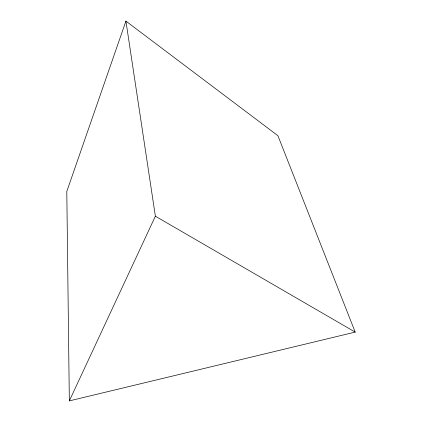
<?xml version="1.0" encoding="UTF-8"?>
<svg xmlns="http://www.w3.org/2000/svg" width="422" height="422" viewBox="0 0 422 422"><rect width="100%" height="100%" fill="white"/><g stroke="black" fill="none" stroke-linecap="round" stroke-linejoin="round"><path stroke-width="0.63" d="M125.92 21.1L66.797 191.461L69.329 400.9L355.203 332.103L277.913 135.705L125.92 21.1L155.37 216.201L69.329 400.9M155.37 216.201L355.203 332.103"/></g></svg>
